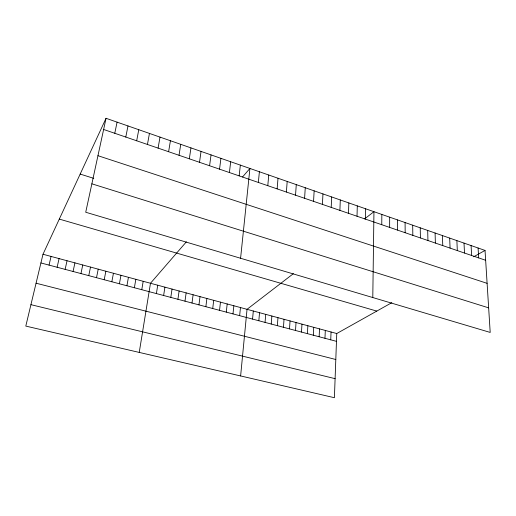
<?xml version="1.0" encoding="UTF-8"?>
<svg xmlns="http://www.w3.org/2000/svg" width="516" height="516" viewBox="0 0 516 516"><rect width="100%" height="100%" fill="white"/><g stroke="black" fill="none" stroke-linecap="round" stroke-linejoin="round"><path stroke-width="0.77" d="M389.638 227.414L389.664 217.172M381.763 224.712L381.846 214.443M372.791 297.545L373.952 211.695L364.683 218.823M365.463 219.132L365.663 208.806M357.027 216.243L357.291 205.884M348.506 213.327L348.835 202.936M339.902 210.38L340.296 199.956M391.831 302.66L336.755 333.53L334.407 397.707L25.8 326.093L42.996 254.253L106.044 118.293L485.034 250.421L490.2 332.433L85.721 212.244L106.044 118.293M330.737 339.831L331.053 331.988M324.964 338.296L325.312 330.44M331.207 207.4L331.665 196.951M319.152 336.755L319.533 328.879M322.429 204.394L322.952 193.913M313.302 335.207L313.715 327.312M313.56 201.356L314.147 190.843M307.42 333.646L307.858 325.731M301.486 332.072L301.963 324.138M304.595 198.286L305.259 187.747M295.52 330.485L296.023 322.539M289.508 328.892L290.044 320.926M295.539 195.183L296.274 184.612M283.458 327.286L284.026 319.301M286.386 192.049L287.193 181.445M277.363 325.673L277.969 317.663M271.229 324.042L271.868 316.018M277.137 188.882L278.021 178.246M265.05 322.403L265.727 314.36M258.832 320.752L259.535 312.69M267.791 185.683L268.752 175.021M252.563 319.094L253.311 311.006M240.624 375.945L247.035 309.316L293.398 273.654M258.348 182.451L259.387 171.751M239.65 315.669L240.469 307.542M240.585 258.258L249.918 168.455L242.533 176.988M232.993 313.902L233.851 305.756M226.285 312.122L227.182 303.956M239.16 175.879L240.353 165.12M219.532 310.329L220.467 302.144M229.407 172.537L230.684 161.747M212.727 308.523L213.701 300.318M205.871 306.704L206.884 298.48M219.552 169.164L220.912 158.341M198.963 304.872L200.021 296.629M209.586 165.752L211.038 154.897M192.004 303.027L193.1 294.759M184.992 301.17L186.134 292.882M199.511 162.301L201.047 151.414M177.923 299.293L179.11 290.985M189.327 158.812L190.952 147.892M170.802 297.403L172.034 289.076M163.63 295.5L164.907 287.154M156.4 293.585L157.722 285.213M179.033 155.29L180.748 144.338M139.236 352.415L150.485 283.258L186.366 241.83M168.616 151.723L170.428 140.739M141.777 289.708L143.19 281.291M134.379 287.741L135.837 279.304M158.089 148.118L159.999 137.101M126.923 285.767L128.432 277.305M147.441 144.474L149.446 133.425M119.409 283.774L120.963 275.292M136.675 140.784L138.778 129.703M111.837 281.762L113.443 273.261M104.206 279.736L105.857 271.216M125.788 137.056L127.994 125.943M96.511 277.698L98.221 269.152M88.758 275.641L90.513 267.075M114.771 133.283L117.08 122.144M80.941 273.57L82.754 264.979M73.066 271.481L74.93 262.87M65.126 269.371L67.041 260.741M57.121 267.249L59.088 258.593M49.046 265.108L51.071 256.433M473.682 256.781L485.034 250.421M30.928 304.666L335.103 378.66M36.062 283.207L335.8 359.504M40.912 262.947L336.464 341.347M42.996 254.253L336.755 333.53M59.295 219.1L376.783 311.09M91.874 183.819L488.652 307.858M80.174 174.073L93.777 178.368M97.956 155.697L487.11 283.342M103.626 129.464L485.659 260.29M478.087 247.996L478.667 257.897M471.082 245.558L471.618 255.485M464.013 243.094L464.497 253.046M456.879 240.604L457.318 250.589M449.681 238.095L450.075 248.106M442.418 235.56L442.76 245.603M435.091 233.006L435.381 243.075M427.693 230.426L427.932 240.527M420.224 227.827L420.417 237.953M412.69 225.202L412.832 235.354M405.086 222.551L405.176 232.729M397.41 219.874L397.443 230.084"/></g></svg>
